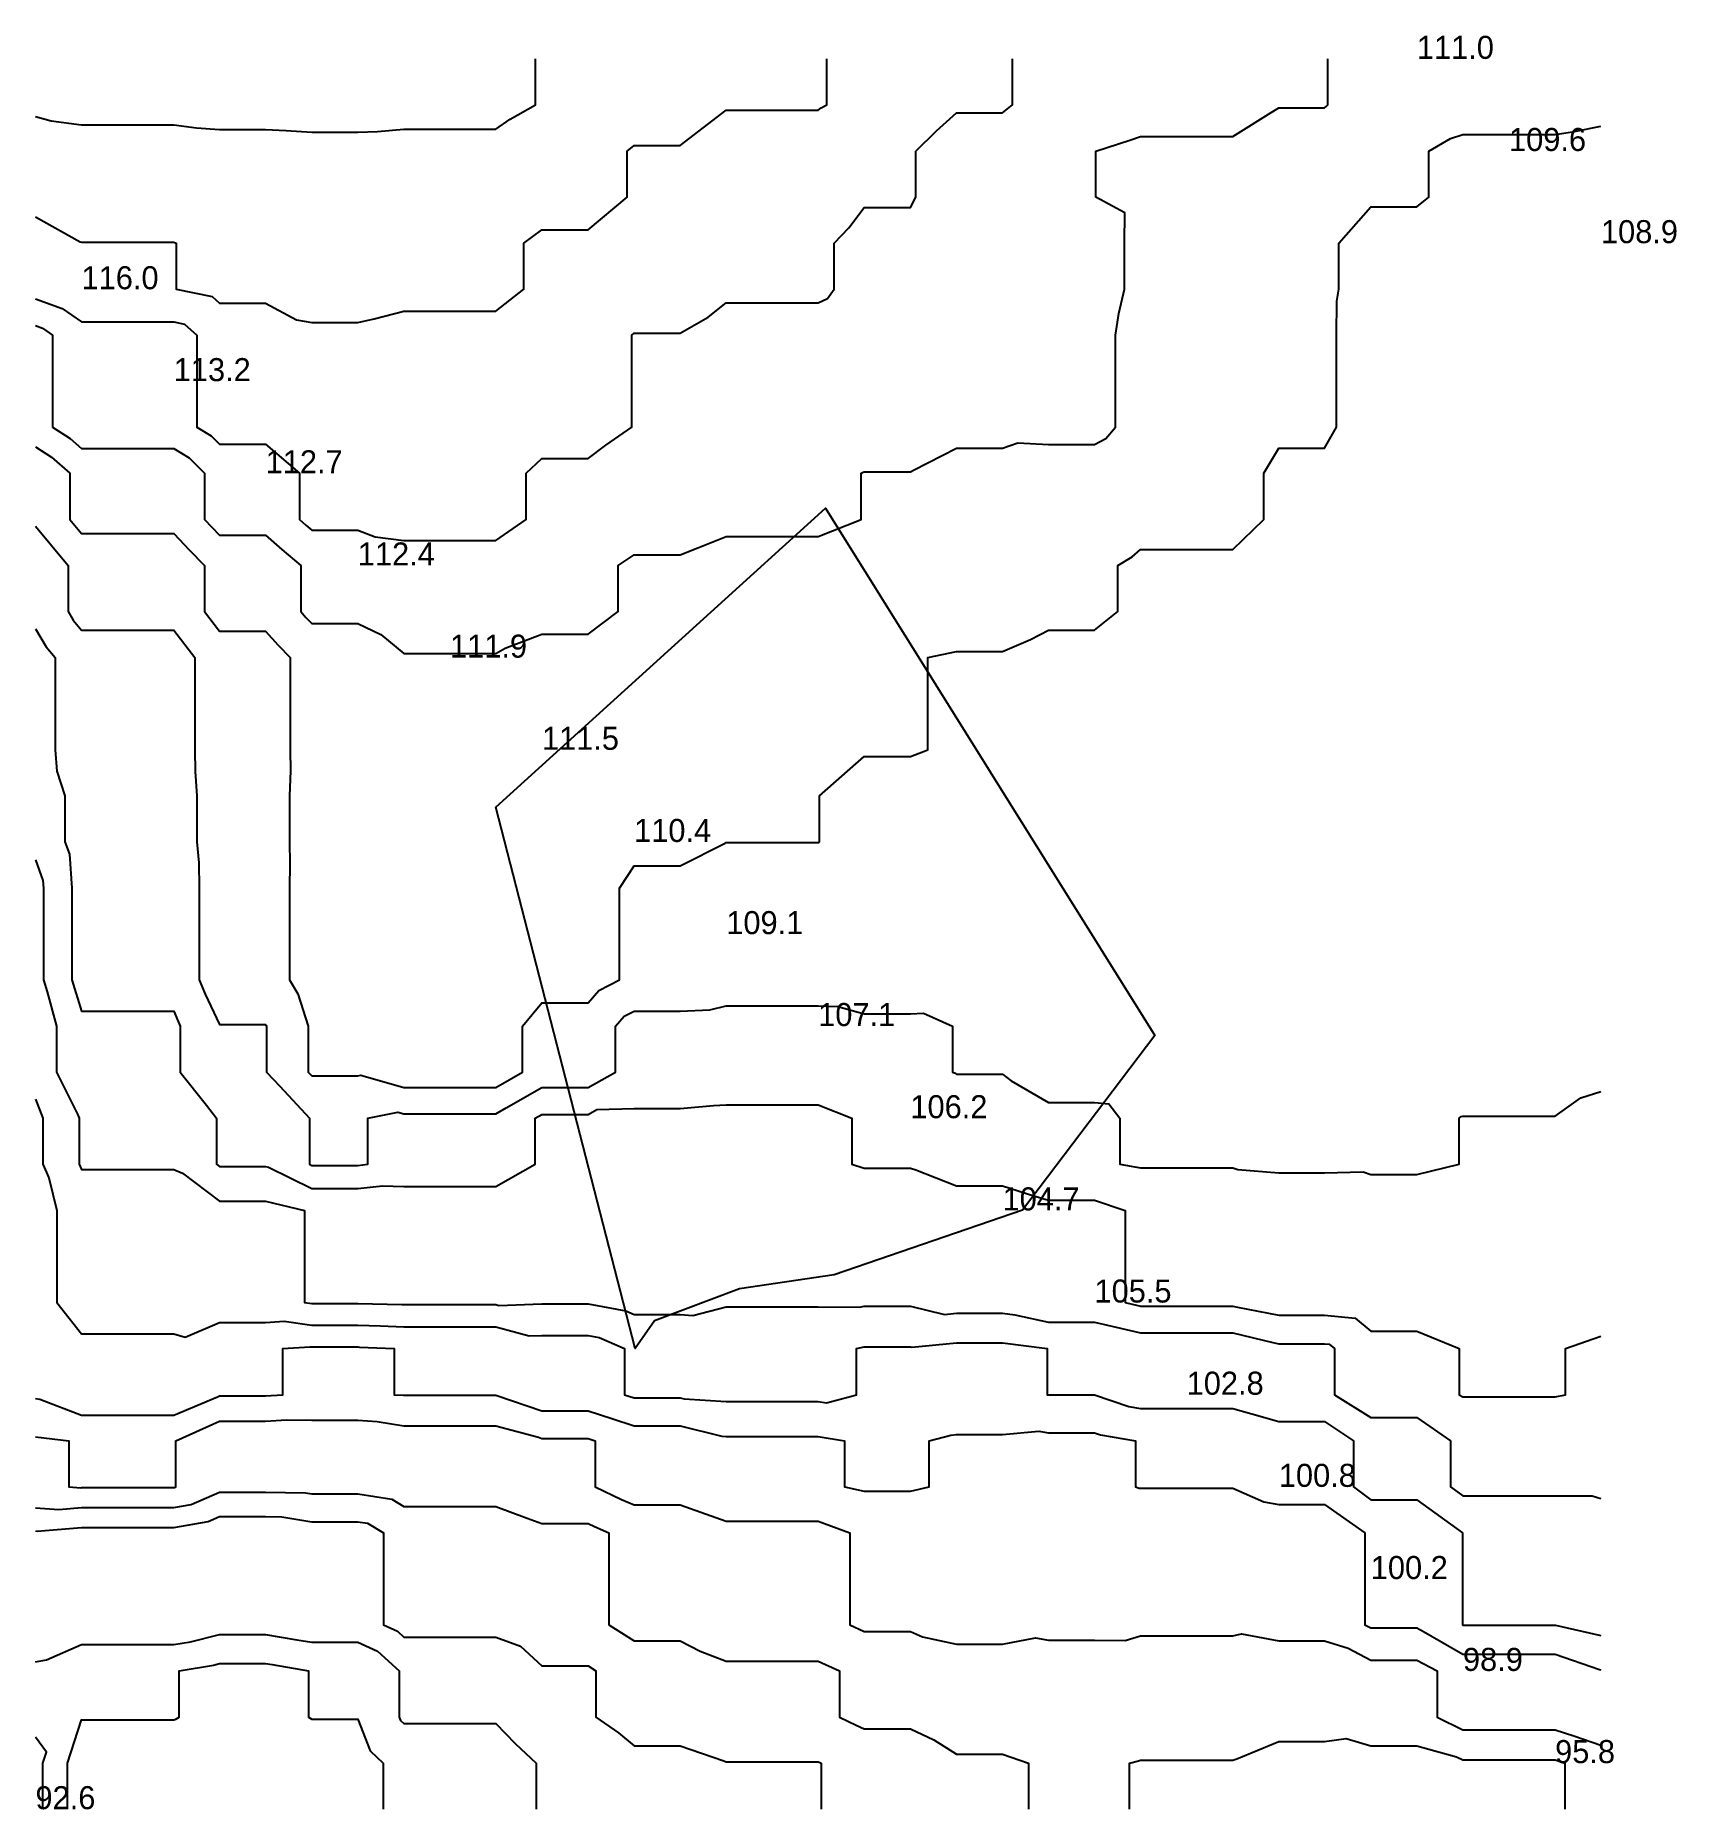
# Model space of a CAD drawing. Extents: x 0 to 71.3, y 0 to 77.
import ezdxf

# ---------------------------------------------------------------- set-up
doc = ezdxf.new("R2010")
doc.units = 0
for name, color, linetype in [('CONTOURS_MAJEURES', 3, 'CONTINUOUS'), ('CONTOURS_MINEURES', 8, 'CONTINUOUS'), ('PARCELLE', 4, 'CONTINUOUS'), ('POINTS_COTES', 7, 'CONTINUOUS')]:
    doc.layers.add(name, color=color, linetype=linetype)

msp = doc.modelspace()

# ---------------------------------------------------------------- linework, layer by layer
at = {"layer": 'CONTOURS_MAJEURES'}
for points in [[(0, 59.155), (0.703, 58.706), (1.488, 58.003), (1.488, 57.49), (1.488, 56.002), (2.001, 55.392), (3.393, 55.392), (4.003, 55.392), (4.613, 55.392), (6.005, 55.392), (6.677, 54.676), (7.342, 54.001), (7.342, 53.344), (7.342, 52), (7.996, 51.146), (9.143, 51.146), (9.998, 51.146), (10.54, 50.542), (11.064, 49.999), (11.064, 48.934), (11.064, 47.999), (11.064, 47.063), (11.064, 45.998), (11.08, 45.079), (11.038, 43.997), (11.038, 42.958), (11.038, 41.996), (11.048, 41.046), (11.031, 39.996), (11.031, 39.028), (11.031, 37.995), (11.031, 36.968), (11.031, 36.005), (11.391, 35.397), (11.845, 34.004), (11.845, 33.85), (11.845, 32.004), (11.999, 31.84), (12.163, 31.84), (14.001, 31.84), (14.137, 31.867), (16.003, 31.335), (17.336, 31.335), (18.005, 31.335), (18.67, 31.335), (19.996, 31.335), (21.155, 32.004), (21.155, 32.845), (21.155, 34.004), (21.997, 35.011), (22.992, 35.011), (23.999, 35.011), (24.464, 35.541), (25.366, 36.005), (25.366, 36.636), (25.366, 37.995), (25.366, 38.629), (25.366, 39.996), (26.001, 40.959), (27.039, 40.959), (28.003, 40.959), (29.955, 41.946), (30.005, 41.974), (31.973, 41.974), (31.996, 41.974), (33.975, 41.974), (33.997, 41.974), (34.021, 41.972), (34.051, 41.996), (34.051, 42.05), (34.051, 43.997), (35.999, 45.712), (36.285, 45.712), (38.001, 45.712), (38.752, 45.998), (38.752, 47.248), (38.752, 47.999), (38.752, 49.249), (38.752, 49.999), (40.003, 50.266), (40.27, 50.266), (42.004, 50.266), (43.214, 50.785), (43.995, 51.2), (45.196, 51.2), (45.997, 51.2), (47.016, 52), (47.016, 52.982), (47.016, 54.001), (47.629, 54.371), (47.999, 54.694), (48.692, 54.694), (50.001, 54.694), (51.31, 54.694), (52.002, 54.694), (53.346, 56.002), (53.346, 57.344), (53.346, 58.003), (54.004, 59.09), (54.913, 59.09), (55.995, 59.09), (56.502, 60.003), (56.502, 61.498), (56.502, 62.004), (56.502, 62.51), (56.502, 64.005), (56.52, 65.473), (56.616, 65.995), (56.616, 66.615), (56.616, 67.995), (57.997, 69.577), (59.579, 69.577), (59.999, 69.577), (60.519, 69.996), (60.519, 70.516), (60.519, 71.997), (61.46, 72.537), (62.001, 72.709), (62.713, 72.709), (64.002, 72.709), (65.292, 72.709), (66.004, 72.709), (66.841, 72.838), (67.995, 73.078)], [(0, 17.832), (0.188, 17.809), (2.001, 17.114), (3.119, 17.114), (4.003, 17.114), (4.888, 17.114), (6.005, 17.114), (7.907, 17.909), (7.996, 17.949), (9.948, 17.949), (9.998, 17.949), (10.748, 17.998), (10.748, 18.748), (10.748, 19.999), (11.916, 20.082), (11.999, 20.07), (12.07, 20.07), (14.001, 20.07), (14.07, 20.068), (15.581, 19.999), (15.581, 18.419), (15.581, 17.998), (15.98, 17.975), (16.003, 17.972), (16.029, 17.972), (18.005, 17.972), (19.969, 17.972), (19.996, 17.972), (20.032, 17.962), (21.997, 17.301), (23.302, 17.301), (23.999, 17.301), (25.036, 16.962), (26.001, 16.652), (26.656, 16.652), (28.003, 16.652), (29.809, 16.193), (30.005, 16.18), (30.186, 16.18), (31.996, 16.18), (32.178, 16.18), (33.997, 16.18), (35.141, 15.997), (35.141, 15.14), (35.141, 13.997), (35.999, 13.808), (36.188, 13.808), (38.001, 13.808), (38.82, 13.997), (38.82, 15.179), (38.82, 15.997), (39.764, 16.236), (40.003, 16.276), (40.281, 16.276), (42.004, 16.276), (43.583, 16.411), (43.995, 16.343), (44.341, 16.343), (45.997, 16.343), (46.255, 16.255), (47.786, 15.997), (47.786, 14.209), (47.786, 13.997), (47.942, 13.939), (47.999, 13.939), (48.056, 13.939), (50.001, 13.939), (51.945, 13.939), (52.002, 13.939), (53.356, 13.348), (54.004, 13.232), (54.765, 13.232), (55.995, 13.232), (57.743, 11.996), (57.743, 11.742), (57.743, 9.995), (57.743, 9.743), (57.743, 8.005), (57.997, 7.872), (58.13, 7.872), (59.999, 7.872), (60.285, 7.719), (62.001, 6.726), (62.723, 6.726), (64.002, 6.726), (65.282, 6.726), (66.004, 6.726), (67.938, 6.062), (67.995, 6.049)], [(1.387, 0.002), (1.387, 0.616), (1.387, 2.003), (2.001, 3.889), (3.888, 3.889), (4.003, 3.889), (4.118, 3.889), (6.005, 3.889), (6.095, 3.913), (6.245, 4.004), (6.245, 4.245), (6.245, 6.005), (7.739, 6.262), (7.996, 6.327), (8.319, 6.327), (9.998, 6.327), (10.274, 6.28), (11.854, 6.005), (11.854, 4.149), (11.854, 4.004), (11.999, 3.911), (13.908, 3.911), (14.001, 3.911), (14.541, 2.543), (15.095, 2.003), (15.095, 1.096), (15.095, 0.002)]]:
    msp.add_lwpolyline(points, dxfattribs=at)
at = {"layer": 'CONTOURS_MINEURES'}
for points in [[(0, 64.421), (0.307, 64.31), (0.746, 64.005), (0.746, 63.258), (0.746, 62.004), (0.746, 61.258), (0.746, 60.003), (1.512, 59.514), (2.001, 59.076), (2.929, 59.076), (4.003, 59.076), (4.931, 59.076), (6.005, 59.076), (6.673, 58.674), (7.339, 58.003), (7.339, 56.662), (7.339, 56.002), (7.657, 55.662), (7.996, 55.318), (8.68, 55.318), (9.998, 55.318), (10.696, 54.699), (11.519, 54.001), (11.519, 52.48), (11.519, 52), (11.746, 51.747), (11.999, 51.485), (12.515, 51.485), (14.001, 51.485), (15.006, 51.004), (16.003, 50.181), (16.185, 50.181), (18.005, 50.181), (19.815, 50.181), (19.996, 50.181), (20.403, 50.406), (21.997, 51.021), (22.977, 51.021), (23.999, 51.021), (25.306, 52), (25.306, 52.695), (25.306, 54.001), (26.001, 54.468), (27.535, 54.468), (28.003, 54.468), (28.773, 54.771), (30.005, 55.261), (30.742, 55.261), (31.996, 55.261), (33.256, 55.261), (33.997, 55.261), (35.859, 56.002), (35.859, 56.141), (35.859, 58.003), (35.956, 58.046), (35.999, 58.066), (37.937, 58.066), (38.001, 58.066), (38.137, 58.139), (40.003, 59.092), (41.092, 59.092), (42.004, 59.092), (42.674, 59.331), (43.995, 59.249), (44.75, 59.249), (45.997, 59.249), (46.493, 59.508), (46.905, 60.003), (46.905, 61.096), (46.905, 62.004), (46.905, 62.912), (46.905, 64.005), (47.062, 64.937), (47.299, 65.995), (47.299, 66.694), (47.299, 67.995), (47.312, 69.31), (46.053, 69.996), (46.053, 71.941), (46.053, 71.997), (47.535, 72.461), (47.999, 72.634), (48.636, 72.634), (50.001, 72.634), (51.366, 72.634), (52.002, 72.634), (53.671, 73.664), (54.004, 73.866), (55.864, 73.866), (55.995, 73.866), (56.067, 73.925), (56.126, 73.998), (56.126, 74.129), (56.126, 75.998)], [(0, 65.578), (1.16, 65.159), (2.001, 64.574), (2.574, 64.574), (4.003, 64.574), (5.432, 64.574), (6.005, 64.574), (6.479, 64.478), (7.013, 64.005), (7.013, 62.992), (7.013, 62.004), (7.013, 61.017), (7.013, 60.003), (7.628, 59.634), (7.996, 59.263), (9.257, 59.263), (9.998, 59.263), (11.463, 58.003), (11.463, 57.466), (11.463, 56.002), (11.747, 55.75), (11.999, 55.536), (13.535, 55.536), (14.001, 55.536), (14.752, 55.251), (16.003, 55.082), (16.923, 55.082), (18.005, 55.082), (19.081, 55.082), (19.996, 55.082), (21.317, 56.002), (21.317, 56.682), (21.317, 58.003), (21.997, 58.645), (23.356, 58.645), (23.999, 58.645), (24.771, 59.232), (25.898, 60.003), (25.898, 61.901), (25.898, 62.004), (25.898, 62.107), (25.898, 64.005), (26.001, 64.081), (26.078, 64.081), (28.003, 64.081), (29.216, 64.789), (30.005, 65.411), (30.589, 65.411), (31.996, 65.411), (32.583, 65.411), (33.997, 65.411), (34.395, 65.6), (34.69, 65.995), (34.69, 67.303), (34.69, 67.995), (35.332, 68.662), (35.999, 69.541), (37.546, 69.541), (38.001, 69.541), (38.239, 69.996), (38.239, 70.234), (38.239, 71.997), (39.131, 72.868), (40.003, 73.654), (40.346, 73.654), (42.004, 73.654), (42.432, 73.998), (42.432, 75.568), (42.432, 75.998)], [(0, 69.134), (1.941, 68.055), (2.001, 68.039), (2.045, 68.039), (4.003, 68.039), (5.961, 68.039), (6.005, 68.039), (6.111, 67.995), (6.111, 67.888), (6.111, 65.995), (7.678, 65.677), (7.996, 65.395), (9.395, 65.395), (9.998, 65.395), (11.341, 64.66), (11.999, 64.555), (13.447, 64.555), (14.001, 64.555), (14.714, 64.714), (16.003, 65.04), (17.045, 65.04), (18.005, 65.04), (18.96, 65.04), (19.996, 65.04), (21.218, 65.995), (21.218, 67.216), (21.218, 67.995), (21.997, 68.573), (23.422, 68.573), (23.999, 68.573), (25.702, 69.996), (25.702, 70.295), (25.702, 71.997), (26.001, 72.229), (27.77, 72.229), (28.003, 72.229), (29.004, 72.997), (30.005, 73.763), (30.238, 73.763), (31.996, 73.763), (33.763, 73.763), (33.997, 73.763), (34.129, 73.866), (34.374, 73.998), (34.374, 75.622), (34.374, 75.998)], [(0, 73.501), (0.687, 73.311), (2.001, 73.138), (3.143, 73.138), (4.003, 73.138), (4.863, 73.138), (6.005, 73.138), (7, 72.997), (7.996, 72.931), (9.063, 72.931), (9.998, 72.931), (10.889, 72.888), (11.999, 72.813), (13.185, 72.813), (14.001, 72.813), (14.85, 72.846), (16.003, 72.951), (17.05, 72.951), (18.005, 72.951), (18.955, 72.951), (19.996, 72.951), (20.619, 73.374), (21.724, 73.998), (21.724, 75.726), (21.724, 75.998)], [(0, 59.155), (0.703, 58.706), (1.488, 58.003), (1.488, 57.49), (1.488, 56.002), (2.001, 55.392), (3.393, 55.392), (4.003, 55.392), (4.613, 55.392), (6.005, 55.392), (6.677, 54.676), (7.342, 54.001), (7.342, 53.344), (7.342, 52), (7.996, 51.146), (9.143, 51.146), (9.998, 51.146), (10.54, 50.542), (11.064, 49.999), (11.064, 48.934), (11.064, 47.999), (11.064, 47.063), (11.064, 45.998), (11.08, 45.079), (11.038, 43.997), (11.038, 42.958), (11.038, 41.996), (11.048, 41.046), (11.031, 39.996), (11.031, 39.028), (11.031, 37.995), (11.031, 36.968), (11.031, 36.005), (11.391, 35.397), (11.845, 34.004), (11.845, 33.85), (11.845, 32.004), (11.999, 31.84), (12.163, 31.84), (14.001, 31.84), (14.137, 31.867), (16.003, 31.335), (17.336, 31.335), (18.005, 31.335), (18.67, 31.335), (19.996, 31.335), (21.155, 32.004), (21.155, 32.845), (21.155, 34.004), (21.997, 35.011), (22.992, 35.011), (23.999, 35.011), (24.464, 35.541), (25.366, 36.005), (25.366, 36.636), (25.366, 37.995), (25.366, 38.629), (25.366, 39.996), (26.001, 40.959), (27.039, 40.959), (28.003, 40.959), (29.955, 41.946), (30.005, 41.974), (31.973, 41.974), (31.996, 41.974), (33.975, 41.974), (33.997, 41.974), (34.021, 41.972), (34.051, 41.996), (34.051, 42.05), (34.051, 43.997), (35.999, 45.712), (36.285, 45.712), (38.001, 45.712), (38.752, 45.998), (38.752, 47.248), (38.752, 47.999), (38.752, 49.249), (38.752, 49.999), (40.003, 50.266), (40.27, 50.266), (42.004, 50.266), (43.214, 50.785), (43.995, 51.2), (45.196, 51.2), (45.997, 51.2), (47.016, 52), (47.016, 52.982), (47.016, 54.001), (47.629, 54.371), (47.999, 54.694), (48.692, 54.694), (50.001, 54.694), (51.31, 54.694), (52.002, 54.694), (53.346, 56.002), (53.346, 57.344), (53.346, 58.003), (54.004, 59.09), (54.913, 59.09), (55.995, 59.09), (56.502, 60.003), (56.502, 61.498), (56.502, 62.004), (56.502, 62.51), (56.502, 64.005), (56.52, 65.473), (56.616, 65.995), (56.616, 66.615), (56.616, 67.995), (57.997, 69.577), (59.579, 69.577), (59.999, 69.577), (60.519, 69.996), (60.519, 70.516), (60.519, 71.997), (61.46, 72.537), (62.001, 72.709), (62.713, 72.709), (64.002, 72.709), (65.292, 72.709), (66.004, 72.709), (66.841, 72.838), (67.995, 73.078)], [(0, 55.71), (1.415, 54.001), (1.415, 53.415), (1.415, 52), (1.634, 51.633), (2.001, 51.197), (3.2, 51.197), (4.003, 51.197), (5.202, 51.197), (6.005, 51.197), (6.922, 49.999), (6.922, 48.921), (6.922, 47.999), (6.922, 47.077), (6.922, 45.998), (6.936, 45.062), (7.005, 43.997), (7.005, 42.992), (7.005, 41.996), (7.097, 41.093), (7.106, 39.996), (7.106, 39.102), (7.106, 37.995), (7.106, 36.894), (7.106, 36.005), (7.377, 35.384), (7.996, 34.078), (9.924, 34.078), (9.998, 34.078), (10.025, 34.032), (10.034, 34.004), (10.034, 32.04), (10.034, 32.004), (10.614, 31.388), (11.907, 30.003), (11.907, 28.094), (11.907, 28.002), (11.999, 27.957), (13.956, 27.957), (14.001, 27.957), (14.43, 28.002), (14.43, 28.431), (14.43, 30.003), (15.739, 30.267), (16.003, 30.191), (16.192, 30.191), (18.005, 30.191), (19.808, 30.191), (19.996, 30.191), (20.442, 30.449), (21.997, 31.335), (22.667, 31.335), (23.999, 31.335), (25.192, 32.004), (25.192, 33.196), (25.192, 34.004), (25.57, 34.435), (26.001, 34.657), (26.654, 34.657), (28.003, 34.657), (29.297, 34.711), (30.005, 34.88), (30.876, 34.88), (31.996, 34.88), (33.121, 34.88), (33.997, 34.88), (34.852, 34.859), (35.999, 34.53), (36.525, 34.53), (38.001, 34.53), (38.565, 34.568), (39.829, 34.004), (39.829, 32.178), (39.829, 32.004), (39.96, 31.961), (40.003, 31.917), (41.917, 31.917), (42.004, 31.917), (42.384, 31.622), (43.995, 30.683), (44.676, 30.683), (45.997, 30.683), (46.627, 30.633), (47.095, 30.003), (47.095, 29.099), (47.095, 28.002), (47.999, 27.853), (49.852, 27.853), (50.001, 27.853), (50.15, 27.853), (52.002, 27.853), (52.225, 27.78), (54.004, 27.625), (54.379, 27.625), (55.995, 27.625), (57.668, 27.674), (57.997, 27.566), (58.433, 27.566), (59.999, 27.566), (61.834, 28.002), (61.834, 28.169), (61.834, 30.003), (61.929, 30.074), (62.001, 30.086), (63.919, 30.086), (64.002, 30.086), (64.086, 30.086), (66.004, 30.086), (67.121, 30.881), (67.995, 31.165)], [(0, 51.25), (0.466, 50.466), (0.86, 49.999), (0.86, 49.139), (0.86, 47.999), (0.86, 46.858), (0.86, 45.998), (0.931, 45.067), (1.282, 43.997), (1.282, 42.715), (1.282, 41.996), (1.474, 41.469), (1.573, 39.996), (1.573, 38.423), (1.573, 37.995), (1.573, 37.569), (1.573, 36.005), (2.001, 34.645), (3.362, 34.645), (4.003, 34.645), (4.644, 34.645), (6.005, 34.645), (6.199, 34.2), (6.292, 34.004), (6.292, 32.292), (6.292, 32.004), (7.433, 30.568), (7.866, 30.003), (7.866, 29.873), (7.866, 28.002), (7.996, 27.905), (9.9, 27.905), (9.998, 27.905), (10.126, 27.874), (11.999, 26.954), (12.953, 26.954), (14.001, 26.954), (15.067, 27.066), (16.003, 27.042), (16.964, 27.042), (18.005, 27.042), (18.96, 27.042), (19.996, 27.042), (21.701, 28.002), (21.701, 28.298), (21.701, 30.003), (21.997, 30.171), (23.83, 30.171), (23.999, 30.171), (24.384, 30.387), (26.001, 30.429), (26.427, 30.429), (28.003, 30.429), (29.456, 30.551), (30.005, 30.585), (31.416, 30.585), (31.996, 30.585), (32.578, 30.585), (33.997, 30.585), (35.459, 30.003), (35.459, 29.463), (35.459, 28.002), (35.999, 27.831), (37.83, 27.831), (38.001, 27.831), (38.236, 27.767), (40.003, 27.068), (41.07, 27.068), (42.004, 27.068), (43.364, 26.636), (43.995, 26.444), (44.438, 26.444), (45.997, 26.444), (47.332, 26.001), (47.332, 25.334), (47.332, 24), (47.332, 22.667), (47.332, 22), (47.876, 21.877), (47.999, 21.848), (48.151, 21.848), (50.001, 21.848), (51.85, 21.848), (52.002, 21.848), (52.203, 21.8), (54.004, 21.453), (55.451, 21.453), (55.995, 21.453), (57.315, 21.318), (57.997, 20.764), (58.763, 20.764), (59.999, 20.764), (61.83, 19.999), (61.83, 19.828), (61.83, 17.998), (62.001, 17.911), (63.915, 17.911), (64.002, 17.911), (64.09, 17.911), (66.004, 17.911), (66.454, 17.998), (66.454, 19.547), (66.454, 19.999), (67.995, 20.538)], [(0, 41.222), (0.326, 40.322), (0.348, 39.996), (0.348, 39.647), (0.348, 37.995), (0.348, 36.352), (0.348, 36.005), (0.509, 35.496), (0.916, 34.004), (0.916, 33.088), (0.916, 32.004), (1.832, 30.172), (1.899, 30.003), (1.899, 29.9), (1.899, 28.002), (2.001, 27.772), (2.232, 27.772), (4.003, 27.772), (4.233, 27.772), (6.005, 27.772), (6.391, 27.614), (7.996, 26.406), (8.401, 26.406), (9.998, 26.406), (11.687, 26.001), (11.687, 24.313), (11.687, 24), (11.687, 23.688), (11.687, 22), (11.999, 21.953), (13.954, 21.953), (14.001, 21.953), (15.915, 21.912), (16.003, 21.908), (16.095, 21.908), (18.005, 21.908), (18.096, 21.908), (19.996, 21.908), (20.121, 21.874), (21.997, 21.938), (23.938, 21.938), (23.999, 21.938), (25.642, 21.641), (26.001, 21.483), (27.486, 21.483), (28.003, 21.483), (28.559, 21.443), (30.005, 21.809), (30.195, 21.809), (31.996, 21.809), (33.806, 21.809), (33.997, 21.809), (35.798, 21.798), (35.999, 21.84), (37.841, 21.84), (38.001, 21.84), (39.488, 21.485), (40.003, 21.536), (40.466, 21.536), (42.004, 21.536), (42.533, 21.468), (43.995, 21.146), (45.143, 21.146), (45.997, 21.146), (46.934, 20.936), (47.999, 20.678), (49.322, 20.678), (50.001, 20.678), (50.68, 20.678), (52.002, 20.678), (53.742, 20.261), (54.004, 20.21), (54.214, 20.21), (55.995, 20.21), (56.187, 20.191), (56.423, 19.999), (56.423, 19.571), (56.423, 17.998), (57.997, 17.01), (59.01, 17.01), (59.999, 17.01), (61.463, 15.997), (61.463, 14.534), (61.463, 13.997), (62.001, 13.613), (62.385, 13.613), (64.002, 13.613), (64.386, 13.613), (66.004, 13.613), (67.613, 13.613), (67.995, 13.486)], [(0, 30.823), (0.323, 30.003), (0.323, 28.325), (0.323, 28.002), (0.582, 27.42), (0.931, 26.001), (0.931, 24.931), (0.931, 24), (0.931, 23.07), (0.931, 22), (2.001, 20.648), (3.354, 20.648), (4.003, 20.648), (4.652, 20.648), (6.005, 20.648), (6.497, 20.494), (7.996, 21.133), (8.863, 21.133), (9.998, 21.133), (10.807, 21.19), (11.999, 21.011), (13.012, 21.011), (14.001, 21.011), (14.993, 20.99), (16.003, 20.944), (17.059, 20.944), (18.005, 20.944), (19.055, 20.944), (19.996, 20.944), (21.443, 20.554), (21.997, 20.572), (22.571, 20.572), (23.999, 20.572), (24.485, 20.485), (25.586, 19.999), (25.586, 19.584), (25.586, 17.998), (26.001, 17.865), (27.869, 17.865), (28.003, 17.865), (28.182, 17.819), (30.005, 17.701), (31.7, 17.701), (31.996, 17.701), (33.7, 17.701), (33.997, 17.701), (34.351, 17.645), (35.658, 17.998), (35.658, 19.658), (35.658, 19.999), (35.999, 20.07), (36.07, 20.07), (38.001, 20.07), (38.058, 20.056), (40.003, 20.25), (41.753, 20.25), (42.004, 20.25), (43.946, 19.999), (43.946, 19.949), (43.946, 17.998), (43.995, 17.99), (45.989, 17.99), (45.997, 17.99), (47.483, 17.483), (47.999, 17.396), (48.602, 17.396), (50.001, 17.396), (51.4, 17.396), (52.002, 17.396), (52.831, 17.17), (54.004, 16.833), (54.836, 16.833), (55.995, 16.833), (57.242, 15.997), (57.242, 15.243), (57.242, 13.997), (57.997, 13.427), (59.429, 13.427), (59.999, 13.427), (61.979, 11.996), (61.979, 10.017), (61.979, 9.995), (61.979, 9.973), (61.979, 8.005), (62.001, 7.993), (63.99, 7.993), (64.002, 7.993), (64.015, 7.993), (66.004, 7.993), (66.023, 7.986), (67.995, 7.537)], [(0, 17.832), (0.188, 17.809), (2.001, 17.114), (3.119, 17.114), (4.003, 17.114), (4.888, 17.114), (6.005, 17.114), (7.907, 17.909), (7.996, 17.949), (9.948, 17.949), (9.998, 17.949), (10.748, 17.998), (10.748, 18.748), (10.748, 19.999), (11.916, 20.082), (11.999, 20.07), (12.07, 20.07), (14.001, 20.07), (14.07, 20.068), (15.581, 19.999), (15.581, 18.419), (15.581, 17.998), (15.98, 17.975), (16.003, 17.972), (16.029, 17.972), (18.005, 17.972), (19.969, 17.972), (19.996, 17.972), (20.032, 17.962), (21.997, 17.301), (23.302, 17.301), (23.999, 17.301), (25.036, 16.962), (26.001, 16.652), (26.656, 16.652), (28.003, 16.652), (29.809, 16.193), (30.005, 16.18), (30.186, 16.18), (31.996, 16.18), (32.178, 16.18), (33.997, 16.18), (35.141, 15.997), (35.141, 15.14), (35.141, 13.997), (35.999, 13.808), (36.188, 13.808), (38.001, 13.808), (38.82, 13.997), (38.82, 15.179), (38.82, 15.997), (39.764, 16.236), (40.003, 16.276), (40.281, 16.276), (42.004, 16.276), (43.583, 16.411), (43.995, 16.343), (44.341, 16.343), (45.997, 16.343), (46.255, 16.255), (47.786, 15.997), (47.786, 14.209), (47.786, 13.997), (47.942, 13.939), (47.999, 13.939), (48.056, 13.939), (50.001, 13.939), (51.945, 13.939), (52.002, 13.939), (53.356, 13.348), (54.004, 13.232), (54.765, 13.232), (55.995, 13.232), (57.743, 11.996), (57.743, 11.742), (57.743, 9.995), (57.743, 9.743), (57.743, 8.005), (57.997, 7.872), (58.13, 7.872), (59.999, 7.872), (60.285, 7.719), (62.001, 6.726), (62.723, 6.726), (64.002, 6.726), (65.282, 6.726), (66.004, 6.726), (67.938, 6.062), (67.995, 6.049)], [(0, 16.172), (1.449, 15.997), (1.449, 15.445), (1.449, 13.997), (1.964, 13.959), (2.001, 13.962), (3.968, 13.962), (4.003, 13.962), (5.97, 13.962), (6.005, 13.962), (6.034, 13.967), (6.103, 13.997), (6.103, 14.095), (6.103, 15.997), (7.996, 16.849), (8.848, 16.849), (9.998, 16.849), (10.91, 16.909), (11.999, 16.89), (13.108, 16.89), (14.001, 16.89), (14.846, 16.842), (16.003, 16.651), (17.351, 16.651), (18.005, 16.651), (18.655, 16.651), (19.996, 16.651), (21.843, 16.151), (21.997, 16.099), (22.1, 16.099), (23.999, 16.099), (24.311, 15.997), (24.311, 15.685), (24.311, 13.997), (25.458, 13.454), (26.001, 13.213), (26.785, 13.213), (28.003, 13.213), (28.9, 12.893), (30.005, 12.504), (31.489, 12.504), (31.996, 12.504), (32.504, 12.504), (33.997, 12.504), (35.378, 11.996), (35.378, 11.375), (35.378, 9.995), (35.378, 8.623), (35.378, 8.005), (35.999, 7.71), (37.706, 7.71), (38.001, 7.71), (38.521, 7.486), (40.003, 7.172), (41.17, 7.172), (42.004, 7.172), (43.437, 7.444), (43.995, 7.346), (44.655, 7.346), (45.997, 7.346), (47.324, 7.331), (47.999, 7.535), (48.469, 7.535), (50.001, 7.535), (51.532, 7.535), (52.002, 7.535), (52.386, 7.622), (54.004, 7.315), (55.308, 7.315), (55.995, 7.315), (57.011, 6.99), (57.997, 6.473), (59.53, 6.473), (59.999, 6.473), (60.875, 6.005), (60.875, 4.88), (60.875, 4.004), (62.001, 3.443), (63.442, 3.443), (64.002, 3.443), (65.443, 3.443), (66.004, 3.443), (66.823, 3.18), (67.995, 2.779)], [(0, 13.092), (1.022, 13.017), (2.001, 13.098), (3.104, 13.098), (4.003, 13.098), (5.106, 13.098), (6.005, 13.098), (6.767, 13.23), (7.996, 13.76), (9.761, 13.76), (9.998, 13.76), (11.735, 13.732), (11.999, 13.689), (12.307, 13.689), (14.001, 13.689), (15.474, 13.468), (16.003, 13.144), (17.152, 13.144), (18.005, 13.144), (18.853, 13.144), (19.996, 13.144), (21.362, 12.631), (21.997, 12.405), (23.59, 12.405), (23.999, 12.405), (24.277, 12.273), (24.904, 11.996), (24.904, 10.899), (24.904, 9.995), (24.904, 9.096), (24.904, 8.005), (26.001, 7.306), (26.701, 7.306), (28.003, 7.306), (28.865, 6.867), (30.005, 6.432), (31.571, 6.432), (31.996, 6.432), (32.423, 6.432), (33.997, 6.432), (34.925, 6.005), (34.925, 5.077), (34.925, 4.004), (35.645, 3.65), (35.999, 3.489), (37.486, 3.489), (38.001, 3.489), (39.018, 3.019), (40.003, 2.385), (41.622, 2.385), (42.004, 2.385), (43.137, 2.003), (43.137, 1.14), (43.137, 0.002)], [(0, 12.082), (0.08, 12.076), (2.001, 12.233), (2.239, 12.233), (4.003, 12.233), (4.241, 12.233), (6.005, 12.233), (7.501, 12.493), (7.996, 12.707), (8.707, 12.707), (9.998, 12.707), (10.698, 12.696), (11.999, 12.484), (13.513, 12.484), (14.001, 12.484), (14.426, 12.42), (15.119, 11.996), (15.119, 10.878), (15.119, 9.995), (15.119, 8.884), (15.119, 8.005), (15.724, 7.727), (16.003, 7.476), (16.532, 7.476), (18.005, 7.476), (18.531, 7.476), (19.996, 7.476), (21.072, 7.08), (21.997, 6.226), (23.778, 6.226), (23.999, 6.226), (24.336, 6.005), (24.336, 5.668), (24.336, 4.004), (25.317, 3.32), (26.001, 2.75), (27.255, 2.75), (28.003, 2.75), (29.903, 2.104), (30.005, 2.063), (31.936, 2.063), (31.996, 2.063), (33.937, 2.063), (33.997, 2.063), (34.038, 2.043), (34.126, 2.003), (34.126, 1.875), (34.126, 0.002)], [(0, 6.406), (0.482, 6.486), (2.001, 7.147), (2.86, 7.147), (4.003, 7.147), (4.862, 7.147), (6.005, 7.147), (6.734, 7.273), (7.996, 7.594), (9.586, 7.594), (9.998, 7.594), (11.356, 7.362), (11.999, 7.249), (13.245, 7.249), (14.001, 7.249), (14.854, 6.857), (15.801, 6.005), (15.801, 4.206), (15.801, 4.004), (15.858, 3.859), (16.003, 3.718), (16.289, 3.718), (18.005, 3.718), (18.289, 3.718), (19.996, 3.718), (20.84, 2.847), (21.746, 2.003), (21.746, 0.254), (21.746, 0.002)], [(1.387, 0.002), (1.387, 0.616), (1.387, 2.003), (2.001, 3.889), (3.888, 3.889), (4.003, 3.889), (4.118, 3.889), (6.005, 3.889), (6.095, 3.913), (6.245, 4.004), (6.245, 4.245), (6.245, 6.005), (7.739, 6.262), (7.996, 6.327), (8.319, 6.327), (9.998, 6.327), (10.274, 6.28), (11.854, 6.005), (11.854, 4.149), (11.854, 4.004), (11.999, 3.911), (13.908, 3.911), (14.001, 3.911), (14.541, 2.543), (15.095, 2.003), (15.095, 1.096), (15.095, 0.002)], [(0.32, 0.002), (0.32, 1.683), (0.32, 2.003), (0.474, 2.477), (0, 3.135)], [(47.516, 0.002), (47.516, 1.52), (47.516, 2.003), (47.903, 2.099), (47.999, 2.135), (48.131, 2.135), (50.001, 2.135), (50.133, 2.135), (52.002, 2.135), (52.187, 2.187), (54.004, 2.942), (54.939, 2.942), (55.995, 2.942), (56.929, 3.071), (57.997, 2.749), (59.253, 2.749), (59.999, 2.749), (61.728, 2.276), (62.001, 2.14), (62.138, 2.14), (64.002, 2.14), (64.139, 2.14), (66.004, 2.14), (66.431, 2.003), (66.431, 0.431), (66.431, 0.002)]]:
    msp.add_lwpolyline(points, dxfattribs=at)
at = {"layer": 'PARCELLE'}
msp.add_lwpolyline([(20, 43.507), (34.309, 56.487), (48.623, 33.596), (42.869, 26.016), (34.686, 23.2), (30.582, 22.597), (26.881, 21.21), (26.041, 20), (20, 43.507)], close=True, dxfattribs=at)

# ---------------------------------------------------------------- texts
at = {"layer": 'POINTS_COTES'}
for s, p in [('111.0', (59.999, 75.998)), ('109.6', (64.002, 71.997)), ('108.9', (67.995, 67.995)), ('116.0', (2.001, 65.995)), ('113.2', (6.005, 62.004)), ('112.7', (9.998, 58.003)), ('112.4', (14.001, 54.001)), ('111.9', (18.005, 49.999)), ('111.5', (21.997, 45.998)), ('110.4', (26.001, 41.996)), ('109.1', (30.005, 37.995)), ('107.1', (33.997, 34.004)), ('106.2', (38.001, 30.003)), ('104.7', (42.004, 26.001)), ('105.5', (45.997, 22)), ('102.8', (50.001, 17.998)), ('100.8', (54.004, 13.997)), ('100.2', (57.997, 9.995)), ('98.9', (62.001, 6.005)), ('95.8', (66.004, 2.003)), ('92.6', (0, 0.002))]:
    msp.add_text(s, height=1, dxfattribs=at).set_placement(p)

doc.saveas('drawing.dxf')
